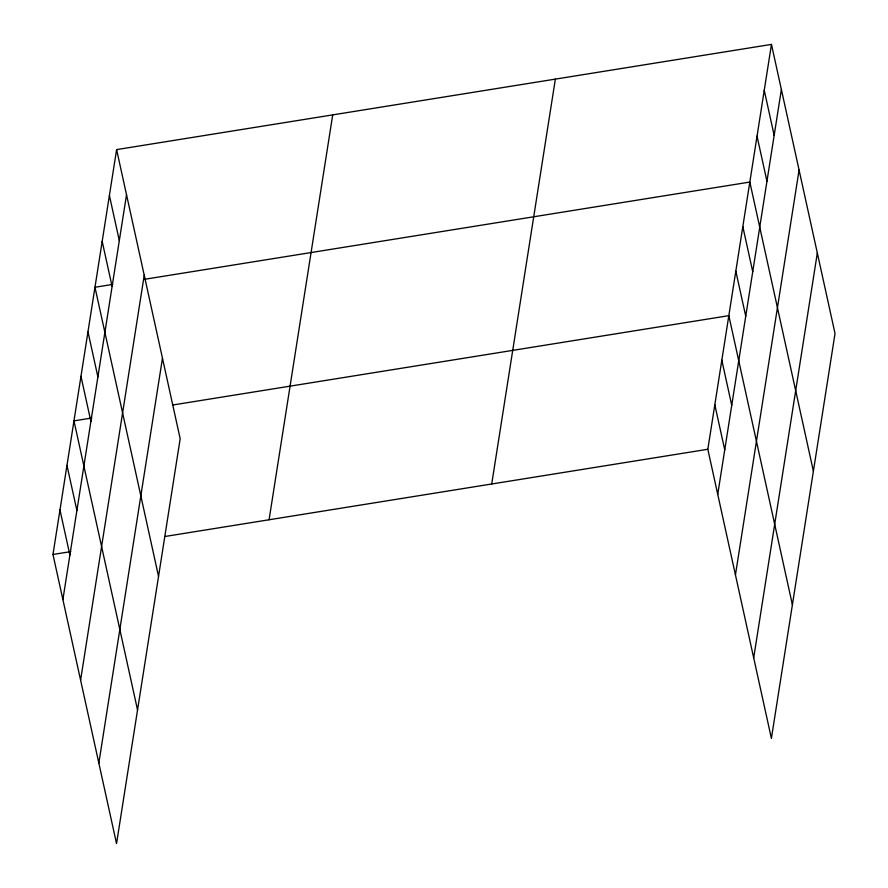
<?xml version="1.0" encoding="UTF-8"?>
<svg xmlns="http://www.w3.org/2000/svg" width="888" height="888" viewBox="0 0 888 888"><rect width="100%" height="100%" fill="white"/><g stroke="black" fill="none" stroke-linecap="round" stroke-linejoin="round"><path stroke-width="1.33" d="M116.606 149.606L180.175 438.728L116.539 843.6L52.969 554.478L116.606 149.606L771.461 44.4L835.031 333.522L771.395 738.394L707.825 449.273L771.461 44.4M62.893 599.578L126.529 194.705M80.597 680.108L144.233 275.236M98.834 763.07L162.471 358.197M269.075 519.758L332.711 114.885M491.719 483.993L555.355 79.121M717.737 494.383L781.373 89.499M735.442 574.902L799.078 170.03M753.69 657.875L817.326 252.991M112.754 284.404L94.972 287.257L158.541 576.379M144.211 279.354L749.827 182.062L813.386 471.184M91.753 418.015L73.97 420.868L137.54 709.989M172.45 405.05L728.826 315.662L792.396 604.784M52.969 554.478L70.751 551.626M165.124 536.463L707.825 449.273M764.246 90.287L774.158 135.387M757.031 136.175L766.955 181.274M742.823 226.595L752.735 271.695M735.819 271.129L745.742 316.239M721.822 360.206L731.734 405.305M714.818 404.739L724.741 449.839M109.402 195.493L119.314 240.593M102.187 241.37L112.099 286.48M87.979 331.801L97.891 376.901M80.975 376.334L90.887 421.434M66.977 465.401L76.89 510.511M59.973 509.945L69.886 555.044"/></g></svg>
